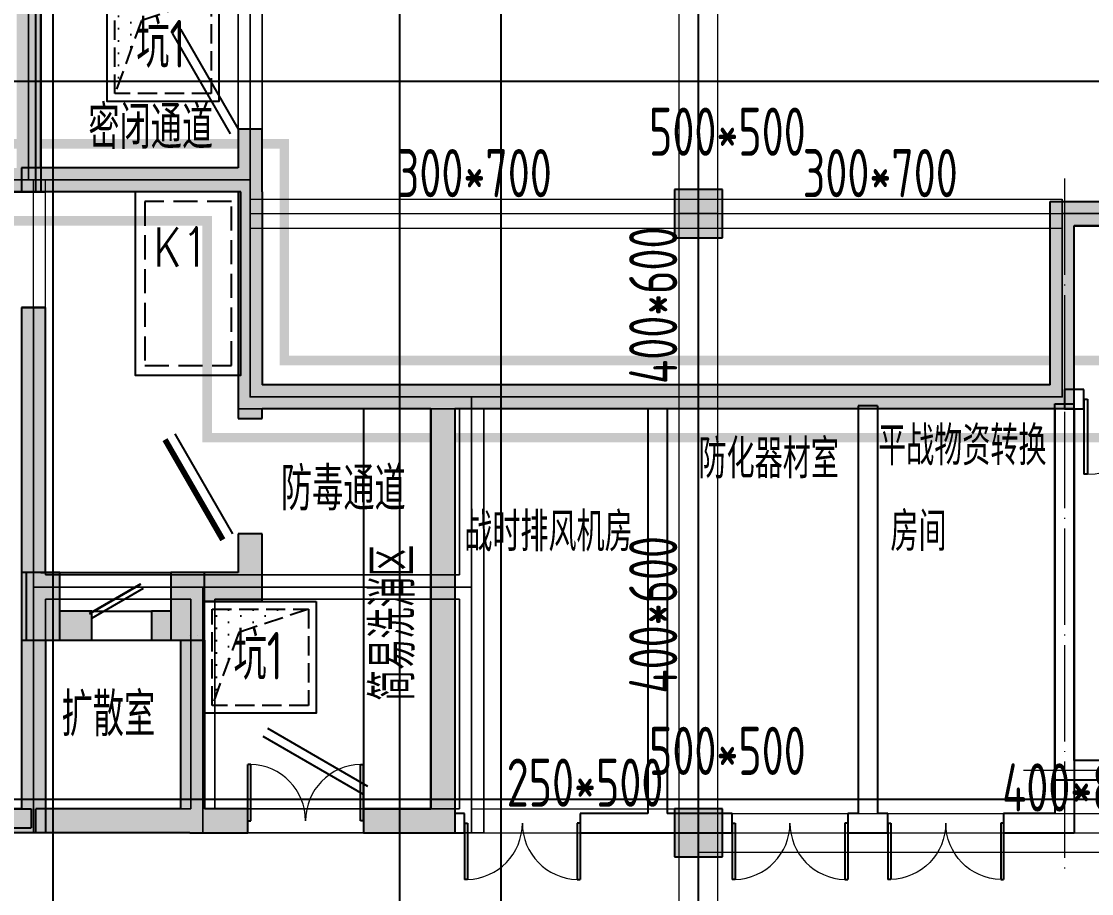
# Model space of a CAD drawing. Extents: x 369444 to 684549, y -549309 to 575337.
# Drawn here: x 548795 to 559906, y 454276 to 463327 of the extents above; entities that cross this region are included whole.
import ezdxf

# ---------------------------------------------------------------- set-up
doc = ezdxf.new("R2010")
doc.units = 0
doc.header["$LTSCALE"] = 1000
doc.header["$MEASUREMENT"] = 0
for name, pattern in [('__DASH', [0.35, 0.25, -0.1]), ('DASH', [0.35, 0.25, -0.1]), ('DOTE', [2.42, 2, -0.2, 0.02, -0.2])]:
    doc.linetypes.add(name, pattern=pattern)
for name, color, linetype, lineweight, true_color in [('-1-0-1', 7, 'Continuous', 0, 0xc0c0c0), ('-1-1-2', 7, 'Continuous', 0, 0xc0c0c0), ('-2-0-1', 1, 'Continuous', 0, 0xff0000), ('-2-1-2', 9, 'Continuous', 0, 0x808080), ('1-6-1', 7, 'Continuous', 0, 0x55ff55), ('1-6-2', 7, 'Continuous', 0, 0x55ff55), ('11-6-1', 2, 'Continuous', 0, 0xffff00), ('11-6-2', 2, 'Continuous', 0, 0xffff00), ('11-6-5', 2, 'Continuous', 0, 0xffff00), ('12-6-1', 4, 'Continuous', 0, 0x00ffff), ('12-6-2', 4, 'Continuous', 0, 0x00ffff), ('12-6-5', 4, 'Continuous', 0, 0x00ffff)]:
    doc.layers.add(name, color=color, linetype=linetype, lineweight=lineweight, true_color=true_color)
for name, color, linetype in [('A-WALL-HATCH', 8, 'Continuous'), ('AIRD-PLUM', 122, 'Continuous'), ('COLUMN', 9, 'Continuous'), ('DOTE', 1, 'Continuous'), ('HS-A-轮廓线-地下室', 3, 'DASH'), ('PUB_HATCH', 8, 'Continuous'), ('WALL', 9, 'Continuous'), ('WINDOW', 4, 'Continuous'), ('填充', 8, 'Continuous'), ('文字', 2, 'Continuous'), ('车库集水坑', 60, 'Continuous'), ('防火分区线', 7, 'Continuous')]:
    doc.layers.add(name, color=color, linetype=linetype)
doc.layers.add('DOTE2', color=122, linetype='DOTE', lineweight=9)
doc.styles.add('_HZTXT', font='txt.shx', dxfattribs={"width": 0.8, "bigfont": 'HZTXT.shx'})
doc.styles.add('_TCH_DIM', font='SIMPLEX', dxfattribs={"bigfont": 'GBCBIG'})
doc.styles.add('yjkcad', font='yjkeng.shx', dxfattribs={"width": 0.7, "height": 250, "bigfont": 'yjkchn.shx'})
doc.styles.add('说明', font='TSSDENG', dxfattribs={"width": 0.7, "bigfont": 'HZTXT'})

# ---------------------------------------------------------------- blocks, each defined once
blk = doc.blocks.new('$DorLib2D$00000001')
for p, q in [((0.45, 0.975), (0.5, 0.975)), ((0.45, 0), (0.45, 0.975)), ((0.5, 0), (0.5, 0.975)), ((0.5, 0), (0.45, 0))]:
    blk.add_line(p, q)
at = {"lineweight": 13}
blk.add_arc((0.475, 0), 0.975, 91.4693, 180, dxfattribs=at)
blk = doc.blocks.new('_FZH')
blk.add_lwpolyline([(-0.5, -0.5), (0.5, -0.5), (0.5, 0.5), (-0.5, 0.5)], close=True)
at = {"layer": 'PUB_HATCH'}
blk.add_solid([(-0.5, -0.5), (0.5, -0.5), (-0.5, 0.5), (0.5, 0.5)], dxfattribs=at)
blk = doc.blocks.new('$DorLib2D$00000191')
at = {"layer": 'WINDOW', "color": 0}
blk.add_line((-0.5, 0.15), (0.366, 0.65), dxfattribs=at)
at = {"layer": 'WINDOW', "color": 0, "const_width": 0.05}
blk.add_lwpolyline([(-0.55, 0.2366), (0.316, 0.7366)], dxfattribs=at)
blk = doc.blocks.new('$DorLib2D$00000002')
for p, q in [((-0.5, 0), (-0.5, 0.4875)), ((-0.475, 0.4875), (-0.5, 0.4875)), ((-0.475, 0), (-0.475, 0.4875)), ((0.475, 0), (0.475, 0.4875)), ((0.475, 0.4875), (0.5, 0.4875)), ((0.5, 0), (0.5, 0.4875)), ((-0.5, 0), (-0.475, 0)), ((0.5, 0), (0.475, 0))]:
    blk.add_line(p, q)
at = {"lineweight": 13}
for centre, start, end in [((-0.4875, 0), 0, 88.53072), ((0.4875, 0), 91.46928, 180)]:
    blk.add_arc(centre, 0.4875, start, end, dxfattribs=at)
blk = doc.blocks.new('$DorLib2D$00000179')
at = {"color": 0}
for p, q in [((-0.54, 0.1693), (0.326, 0.6693)), ((-0.5, 0.1), (0.366, 0.6))]:
    blk.add_line(p, q, dxfattribs=at)
blk = doc.blocks.new('JSK1000')
at = {"layer": 'AIRD-PLUM'}
h = blk.add_hatch(dxfattribs=at)
h.set_pattern_fill('DOTS', color=8, scale=80, style=0)
h.set_pattern_definition([(0, (-20, -20), (63.5, 127), [0, -127])])
h.paths.add_polyline_path([(80, 1080), (80, 80), (321, 803), (1080, 1080)])
at = {"layer": 'AIRD-PLUM', "ltscale": 0.25}
blk.add_lwpolyline([(0, 0), (1160, 0), (1160, 1160), (0, 1160)], close=True, dxfattribs=at)
at = {"layer": 'AIRD-PLUM', "color": 8, "linetype": 'DASH', "ltscale": 0.8}
blk.add_lwpolyline([(80, 80), (1080, 80), (1080, 1080), (80, 1080)], close=True, dxfattribs=at)
blk.add_lwpolyline([(80, 80), (321, 803), (1080, 1080)], dxfattribs=at)
blk = doc.blocks.new('A$C69B9310D')
at = {"layer": 'AIRD-PLUM', "xscale": -1, "rotation": 90}
blk.add_blockref('JSK1000', (1160, 1160), dxfattribs=at)
at = {"layer": '文字', "style": '说明', "width": 0.7}
blk.add_text('坑1', height=495, dxfattribs=at).set_placement((302, 350))
blk = doc.blocks.new('$DorLib2D$00000192')
at = {"color": 0}
blk.add_line((-0.5, 0.125), (0.366, 0.625), dxfattribs=at)
at = {"color": 0, "const_width": 0.0417}
blk.add_lwpolyline([(-0.542, 0.197), (0.324, 0.697)], dxfattribs=at)

msp = doc.modelspace()

# ---------------------------------------------------------------- hatches: boundary and pattern name
at = {"layer": 'A-WALL-HATCH'}
for points in [[(555574.7, 461081.7), (556074.7, 461081.7), (556074.7, 461581.7), (555574.7, 461581.7)], [(548794.7, 456907), (549194.7, 456907), (549194.7, 457607), (548794.7, 457607)], [(550344.7, 456907), (550694.7, 456907), (550694.7, 457607), (550344.7, 457607)], [(555574.7, 454656.6), (556074.7, 454656.6), (556074.7, 455156.6), (555574.7, 455156.6)]]:
    msp.add_hatch(color=256, dxfattribs=at).paths.add_polyline_path(points)
at = {"layer": 'PUB_HATCH'}
for points in [[(548994.7, 463657), (548744.7, 463957), (548744.7, 461807), (548994.7, 461557)], [(551294.7, 461557), (551294.7, 462207), (551044.7, 462207), (551044.7, 461807), (551094.7, 461657)], [(548994.7, 461557), (548744.7, 461807), (546094.7, 461806.9), (546044.7, 461656.9), (546094.7, 461556.9)], [(548794.7, 461807), (548794.7, 461557), (549044.7, 461557)], [(551094.7, 461657), (551044.7, 461807), (548794.7, 461807), (549044.7, 461557), (551044.7, 461557)], [(551094.7, 461657), (551044.7, 461557), (551044.7, 459307), (551244.7, 459407), (551294.7, 459557), (551294.7, 461557)], [(559474.6, 461457), (559724.6, 461207), (561824.6, 461207), (561807.9, 461373.6), (561674.6, 461457)], [(559474.6, 459557), (559724.6, 459307), (559724.6, 461207), (559474.6, 461457)], [(548844.7, 456957), (548844.7, 457607), (549044.7, 457607), (549044.7, 460357), (548794.7, 460357), (548794.7, 456957)], [(553166.2, 459357), (553146.2, 459557), (551294.7, 459557), (551244.7, 459407), (551294.7, 459307), (553046.2, 459307)], [(553924.6, 459307), (553924.6, 459557), (553146.2, 459557), (553166.2, 459357), (553296.2, 459307)], [(555397.7, 459307), (555397.7, 459557), (553924.6, 459557), (553924.6, 459307)], [(559724.6, 459307), (559474.6, 459557), (555397.7, 459557), (555397.7, 459307)], [(551044.7, 459307), (551044.7, 459207.5), (551294.7, 459207.5), (551294.7, 459307), (551244.7, 459407)], [(553166.2, 459357), (553046.2, 459307), (553046.2, 455157), (553296.2, 454907), (553296.2, 459307)], [(551294.7, 457307), (551294.7, 458007.5), (551044.7, 458007.5), (551044.7, 457607)], [(550694.7, 457607), (550694.7, 457307), (551294.7, 457307), (551044.7, 457607)], [(549194.7, 457207), (549194.7, 456907), (549524.7, 456907), (549524.7, 457207)], [(550344.7, 456907), (550344.7, 457207), (550144.7, 457207), (550144.7, 456907)], [(549044.7, 456907), (548844.7, 456907), (548844.7, 456957), (548794.7, 456957), (548794.7, 455157), (549044.7, 454907)], [(550694.7, 456907), (550444.7, 456907), (550444.7, 455157), (550561.3, 455073.6), (550694.7, 455157)], [(549044.7, 454907), (548794.7, 455157), (544224.6, 455157), (544074.6, 455107), (544074.6, 454907)], [(550561.3, 455073.6), (550444.7, 455157), (548944.7, 455157), (548944.7, 454907), (550544.7, 454907)], [(550544.7, 454907), (551145, 454907), (551145, 455157), (550694.7, 455157), (550561.3, 455073.6)], [(553046.2, 455157), (552345, 455157), (552345, 454907), (553296.2, 454907)]]:
    msp.add_hatch(color=256, dxfattribs=at).paths.add_polyline_path(points)

# ---------------------------------------------------------------- linework, layer by layer
at = {"layer": '-1-0-1', "color": 0}
for p in [(548869.3, 461682.2, -3600), (548919.3, 461682.2, -3600), (551169.3, 461682.2, -3600), (551169.3, 461332.2, -3600), (555824.3, 461332.2, -3600), (559599.3, 461332.2, -3600), (548919.3, 460357.2, -3600), (551169.3, 459430.9, -3600), (553469.3, 459430.9, -3600), (555824.3, 459430.9, -3600), (559599.3, 459430.9, -3600), (548919.3, 457457.2, -3600), (550677.7, 457457.2, -3600), (551744.3, 457457.2, -3600), (553469.3, 457457.2, -3600), (548919.3, 454907.1, -3600), (550677.7, 454907.1, -3600), (553469.3, 454907.1, -3600), (555824.3, 454907.1, -3600)]:
    msp.add_point(p, dxfattribs=at)
at = {"layer": '-1-1-2', "color": 0}
for p, q in [((548869.3, 461682.2, -3600), (548869.3, 461682.2)), ((548919.3, 461682.2, -3600), (548919.3, 461682.2)), ((551169.3, 461682.2, -3600), (551169.3, 461682.2)), ((551169.3, 461332.2, -3600), (551169.3, 461332.2)), ((555824.3, 461332.2, -3600), (555824.3, 461332.2)), ((559599.3, 461332.2, -3600), (559599.3, 461332.2)), ((548919.3, 460357.2, -3600), (548919.3, 460357.2)), ((551169.3, 459430.9, -3600), (551169.3, 459430.9)), ((553469.3, 459430.9, -3600), (553469.3, 459430.9)), ((555824.3, 459430.9, -3600), (555824.3, 459430.9)), ((559599.3, 459430.9, -3600), (559599.3, 459430.9)), ((548919.3, 457457.2, -3600), (548919.3, 457457.2)), ((550677.7, 457457.2, -3600), (550677.7, 457457.2)), ((551744.3, 457457.2, -3600), (551744.3, 457457.2)), ((553469.3, 457457.2, -3600), (553469.3, 457457.2)), ((548919.3, 454907.1, -3600), (548919.3, 454907.1)), ((550677.7, 454907.1, -3600), (550677.7, 454907.1)), ((553469.3, 454907.1, -3600), (553469.3, 454907.1)), ((555824.3, 454907.1, -3600), (555824.3, 454907.1))]:
    msp.add_line(p, q, dxfattribs=at)
at = {"layer": '-2-0-1', "color": 0}
for p, q in [((555824.3, 461332.2, -3600), (555824.3, 467406.9, -3600)), ((548869.3, 461682.2, -3600), (548869.3, 463807.2, -3600)), ((551169.3, 461682.2, -3600), (551169.3, 463807.2, -3600)), ((546019.3, 461682.2, -3600), (548869.3, 461682.2, -3600)), ((548869.3, 461682.2, -3600), (548919.3, 461682.2, -3600)), ((548919.3, 460357.2, -3600), (548919.3, 461682.2, -3600)), ((548919.3, 461682.2, -3600), (551169.3, 461682.2, -3600)), ((551169.3, 461332.2, -3600), (551169.3, 461682.2, -3600)), ((551169.3, 461332.2, -3600), (555824.3, 461332.2, -3600)), ((551169.3, 459430.9, -3600), (551169.3, 461332.2, -3600)), ((555824.3, 461332.2, -3600), (559599.3, 461332.2, -3600)), ((555824.3, 459430.9, -3600), (555824.3, 461332.2, -3600)), ((559599.3, 461332.2, -3600), (561649.3, 461332.2, -3600)), ((559599.3, 459430.9, -3600), (559599.3, 461332.2, -3600)), ((548919.3, 457457.2, -3600), (548919.3, 460357.2, -3600)), ((551169.3, 459430.9, -3600), (553469.3, 459430.9, -3600)), ((553469.3, 459430.9, -3600), (555824.3, 459430.9, -3600)), ((553469.3, 457457.2, -3600), (553469.3, 459430.9, -3600)), ((555824.3, 454907.1, -3600), (555824.3, 459430.9, -3600)), ((555824.3, 459430.9, -3600), (559599.3, 459430.9, -3600)), ((548919.3, 454907.1, -3600), (548919.3, 457457.2, -3600)), ((548919.3, 457457.2, -3600), (550677.7, 457457.2, -3600)), ((550677.7, 454907.1, -3600), (550677.7, 457457.2, -3600)), ((550677.7, 457457.2, -3600), (551744.3, 457457.2, -3600)), ((551744.3, 457457.2, -3600), (553469.3, 457457.2, -3600)), ((553469.3, 454907.1, -3600), (553469.3, 457457.2, -3600)), ((546574.3, 454907.1, -3600), (548919.3, 454907.1, -3600)), ((548919.3, 454907.1, -3600), (550677.7, 454907.1, -3600)), ((550677.7, 454907.1, -3600), (553469.3, 454907.1, -3600)), ((553469.3, 454907.1, -3600), (555824.3, 454907.1, -3600)), ((555824.3, 454907.1, -3600), (563774.3, 454907.1, -3600)), ((555824.3, 450207.1, -3600), (555824.3, 454907.1, -3600))]:
    msp.add_line(p, q, dxfattribs=at)
at = {"layer": '-2-1-2', "color": 0}
for p, q in [((555824.3, 461332.2), (555824.3, 467406.9)), ((548869.3, 461682.2), (548869.3, 463807.2)), ((551169.3, 461682.2), (551169.3, 463807.2)), ((546019.3, 461682.2), (548869.3, 461682.2)), ((548869.3, 461682.2), (548919.3, 461682.2)), ((548919.3, 460357.2), (548919.3, 461682.2)), ((548919.3, 461682.2), (551169.3, 461682.2)), ((551169.3, 461332.2), (551169.3, 461682.2)), ((551169.3, 461332.2), (555824.3, 461332.2)), ((551169.3, 459430.9), (551169.3, 461332.2)), ((555824.3, 461332.2), (559599.3, 461332.2)), ((555824.3, 459430.9), (555824.3, 461332.2)), ((559599.3, 461332.2), (561649.3, 461332.2)), ((559599.3, 459430.9), (559599.3, 461332.2)), ((548919.3, 457457.2), (548919.3, 460357.2)), ((551169.3, 459430.9), (553469.3, 459430.9)), ((553469.3, 459430.9), (555824.3, 459430.9)), ((553469.3, 457457.2), (553469.3, 459430.9)), ((555824.3, 454907.1), (555824.3, 459430.9)), ((555824.3, 459430.9), (559599.3, 459430.9)), ((548919.3, 454907.1), (548919.3, 457457.2)), ((548919.3, 457457.2), (550677.7, 457457.2)), ((550677.7, 454907.1), (550677.7, 457457.2)), ((550677.7, 457457.2), (551744.3, 457457.2)), ((551744.3, 457457.2), (553469.3, 457457.2)), ((553469.3, 454907.1), (553469.3, 457457.2)), ((546574.3, 454907.1), (548919.3, 454907.1)), ((548919.3, 454907.1), (550677.7, 454907.1)), ((550677.7, 454907.1), (553469.3, 454907.1)), ((553469.3, 454907.1), (555824.3, 454907.1)), ((555824.3, 454907.1), (563774.3, 454907.1)), ((555824.3, 450207.1), (555824.3, 454907.1))]:
    msp.add_line(p, q, dxfattribs=at)
at = {"layer": '1-6-1', "color": 0}
for p, q in [((551294.3, 463807.2), (551294.3, 461682.2)), ((551294.3, 461682.2, -3600), (551294.3, 463807.2, -3600)), ((548994.3, 463682.2), (548994.3, 461807.2)), ((548994.3, 461807.2, -3600), (548994.3, 463682.2, -3600)), ((551044.3, 463682.2, -3600), (551044.3, 461807.2, -3600)), ((551044.3, 461807.2), (551044.3, 463682.2)), ((548919.3, 461807.2, -3600), (548919.3, 461807.2)), ((551044.3, 461807.2, -3600), (548919.3, 461807.2, -3600)), ((548919.3, 461807.2), (551044.3, 461807.2)), ((548919.3, 461807.2, -3600), (548994.3, 461807.2, -3600)), ((548919.3, 461807.2), (548919.3, 461807.2, -3600)), ((548994.3, 461807.2), (548919.3, 461807.2)), ((548994.3, 461807.2), (548994.3, 461807.2, -3600)), ((548994.3, 461807.2, -3600), (548994.3, 461807.2)), ((551044.3, 461807.2), (551044.3, 461807.2, -3600)), ((551044.3, 461807.2, -3600), (551044.3, 461807.2)), ((551294.3, 461682.2), (551294.3, 461332.2)), ((551294.3, 461682.2, -3600), (551294.3, 461682.2)), ((551294.3, 461332.2, -3600), (551294.3, 461682.2, -3600)), ((551294.3, 461682.2), (551294.3, 461682.2, -3600)), ((548869.3, 461557.2), (546144.3, 461557.2)), ((546144.3, 461557.2, -3600), (548869.3, 461557.2, -3600)), ((548869.3, 461557.2, -3600), (548869.3, 461557.2)), ((548869.3, 461557.2), (548869.3, 461557.2, -3600)), ((548919.3, 461557.2), (548869.3, 461557.2)), ((548869.3, 461557.2, -3600), (548919.3, 461557.2, -3600)), ((548919.3, 461557.2), (548919.3, 461557.2, -3600)), ((551044.3, 461557.2), (548919.3, 461557.2)), ((548919.3, 461557.2, -3600), (551044.3, 461557.2, -3600)), ((548919.3, 461557.2, -3600), (548919.3, 461557.2)), ((551044.3, 461557.2, -3600), (551044.3, 461557.2)), ((551044.3, 461557.2, -3600), (551044.3, 461332.2, -3600)), ((551044.3, 461557.2), (551044.3, 461557.2, -3600)), ((551044.3, 461332.2), (551044.3, 461557.2)), ((559474.3, 461457.2, -8700), (559474.3, 461457.2, -5100)), ((561524.3, 461457.2, -8700), (559474.3, 461457.2, -8700)), ((559474.3, 461457.2, -5100), (561524.3, 461457.2, -5100)), ((559474.3, 461457.2, -8700), (559474.3, 459555.9, -8700)), ((559474.3, 461457.2, -5100), (559474.3, 461457.2, -8700)), ((559474.3, 459555.9, -5100), (559474.3, 461457.2, -5100)), ((551044.3, 461332.2, -3600), (551044.3, 461332.2)), ((551044.3, 461332.2, -3600), (551044.3, 459305.9, -3600)), ((551044.3, 461332.2), (551044.3, 461332.2, -3600)), ((551044.3, 459305.9), (551044.3, 461332.2)), ((551294.3, 461332.2), (551294.3, 461332.2, -3600)), ((551294.3, 461332.2), (551294.3, 459555.9)), ((551294.3, 461332.2, -3600), (551294.3, 461332.2)), ((551294.3, 459555.9, -3600), (551294.3, 461332.2, -3600)), ((559724.3, 461207.2, -5100), (559724.3, 461207.2, -8700)), ((561774.3, 461207.2, -5100), (559724.3, 461207.2, -5100)), ((559724.3, 461207.2, -8700), (561774.3, 461207.2, -8700)), ((559724.3, 461207.2, -5100), (559724.3, 459305.9, -5100)), ((559724.3, 461207.2, -8700), (559724.3, 461207.2, -5100)), ((559724.3, 459305.9, -8700), (559724.3, 461207.2, -8700)), ((549044.3, 460357.2, -3600), (548794.3, 460357.2, -3600)), ((548794.3, 460357.2), (549044.3, 460357.2)), ((549044.3, 460357.2), (549044.3, 457582.2)), ((549044.3, 460357.2, -3600), (549044.3, 460357.2)), ((549044.3, 457582.2, -3600), (549044.3, 460357.2, -3600)), ((549044.3, 460357.2), (549044.3, 460357.2, -3600)), ((551294.3, 459555.9, -8700), (551294.3, 459555.9, -5100)), ((553469.3, 459555.9, -8700), (551294.3, 459555.9, -8700)), ((551294.3, 459555.9, -5100), (553469.3, 459555.9, -5100)), ((551294.3, 459555.9), (551294.3, 459555.9, -3600)), ((553469.3, 459555.9, -3600), (553469.3, 459555.9)), ((555824.3, 459555.9, -3600), (553469.3, 459555.9, -3600)), ((553469.3, 459555.9), (555824.3, 459555.9)), ((553469.3, 459555.9, -5100), (553469.3, 459555.9, -8700)), ((555824.3, 459555.9, -3600), (555824.3, 459555.9)), ((559474.3, 459555.9, -3600), (555824.3, 459555.9, -3600)), ((555824.3, 459555.9), (559474.3, 459555.9)), ((555824.3, 459555.9), (555824.3, 459555.9, -3600)), ((559474.3, 459555.9), (559474.3, 459555.9, -3600)), ((559474.3, 459555.9, -8700), (559474.3, 459555.9, -5100)), ((551044.3, 459305.9, -5100), (551044.3, 459305.9, -8700)), ((553344.3, 459305.9, -5100), (551044.3, 459305.9, -5100)), ((551044.3, 459305.9, -8700), (553344.3, 459305.9, -8700)), ((551044.3, 459305.9, -3600), (551044.3, 459305.9)), ((553344.3, 459305.9, -8700), (553344.3, 459305.9, -5100)), ((553344.3, 459305.9, -8700), (553344.3, 457582.2, -8700)), ((553344.3, 459305.9, -5100), (553344.3, 459305.9, -8700)), ((553344.3, 457582.2, -5100), (553344.3, 459305.9, -5100)), ((553594.3, 459305.9), (553594.3, 459305.9, -3600)), ((555824.3, 459305.9), (553594.3, 459305.9)), ((553594.3, 459305.9, -3600), (555824.3, 459305.9, -3600)), ((553594.3, 459305.9, -5100), (553594.3, 457457.2, -5100)), ((553594.3, 459305.9, -8700), (553594.3, 459305.9, -5100)), ((553594.3, 457457.2, -8700), (553594.3, 459305.9, -8700)), ((555824.3, 459305.9), (555824.3, 459305.9, -3600)), ((559724.3, 459305.9), (555824.3, 459305.9)), ((555824.3, 459305.9, -3600), (559724.3, 459305.9, -3600)), ((555824.3, 459305.9, -3600), (555824.3, 459305.9)), ((559724.3, 459305.9, -3600), (559724.3, 459305.9)), ((559724.3, 459305.9, -5100), (559724.3, 459305.9, -8700)), ((549044.3, 457582.2, -3600), (549044.3, 457582.2)), ((550677.7, 457582.2, -3600), (549044.3, 457582.2, -3600)), ((549044.3, 457582.2), (550677.7, 457582.2)), ((549044.3, 457582.2), (549044.3, 457582.2, -3600)), ((550677.7, 457582.2), (550677.7, 457582.2, -3600)), ((550677.7, 457582.2, -3600), (550677.7, 457582.2)), ((551744.3, 457582.2, -3600), (550677.7, 457582.2, -3600)), ((550677.7, 457582.2), (551744.3, 457582.2)), ((551744.3, 457582.2), (551744.3, 457582.2, -3600)), ((551744.3, 457582.2, -8700), (551744.3, 457582.2, -5100)), ((553344.3, 457582.2, -8700), (551744.3, 457582.2, -8700)), ((551744.3, 457582.2, -5100), (553344.3, 457582.2, -5100)), ((553344.3, 457582.2, -5100), (553344.3, 457582.2, -8700)), ((553344.3, 457582.2, -8700), (553344.3, 457582.2, -5100)), ((553594.3, 457457.2, -5100), (553594.3, 457457.2, -8700)), ((553594.3, 457457.2, -5100), (553594.3, 454907.1, -5100)), ((553594.3, 457457.2, -8700), (553594.3, 457457.2, -5100)), ((553594.3, 454907.1, -8700), (553594.3, 457457.2, -8700)), ((549044.3, 457332.2), (549044.3, 457332.2, -3600)), ((550552.7, 457332.2), (549044.3, 457332.2)), ((549044.3, 457332.2, -3600), (550552.7, 457332.2, -3600)), ((549044.3, 457332.2), (549044.3, 455157.1)), ((549044.3, 457332.2, -3600), (549044.3, 457332.2)), ((549044.3, 455157.1, -3600), (549044.3, 457332.2, -3600)), ((550552.7, 457332.2, -3600), (550552.7, 457332.2)), ((550552.7, 457332.2, -8700), (550552.7, 455157.1, -8700)), ((550552.7, 457332.2, -5100), (550552.7, 457332.2, -8700)), ((550552.7, 455157.1, -5100), (550552.7, 457332.2, -5100)), ((550802.7, 457332.2), (550802.7, 457332.2, -3600)), ((551744.3, 457332.2), (550802.7, 457332.2)), ((550802.7, 457332.2, -3600), (551744.3, 457332.2, -3600)), ((550802.7, 457332.2, -5100), (550802.7, 455157.1, -5100)), ((550802.7, 457332.2, -8700), (550802.7, 457332.2, -5100)), ((550802.7, 455157.1, -8700), (550802.7, 457332.2, -8700)), ((551744.3, 457332.2, -3600), (551744.3, 457332.2)), ((551744.3, 457332.2, -5100), (551744.3, 457332.2, -8700)), ((553344.3, 457332.2, -5100), (551744.3, 457332.2, -5100)), ((551744.3, 457332.2, -8700), (553344.3, 457332.2, -8700)), ((553344.3, 457332.2, -8700), (553344.3, 457332.2, -5100)), ((553344.3, 457332.2, -8700), (553344.3, 455157.1, -8700)), ((553344.3, 457332.2, -5100), (553344.3, 457332.2, -8700)), ((553344.3, 455157.1, -5100), (553344.3, 457332.2, -5100)), ((549044.3, 455157.1), (549044.3, 455157.1, -3600)), ((549044.3, 455157.1, -3600), (549044.3, 455157.1)), ((550552.7, 455157.1, -3600), (549044.3, 455157.1, -3600)), ((549044.3, 455157.1), (550552.7, 455157.1)), ((550552.7, 455157.1, -8700), (550552.7, 455157.1, -5100)), ((550552.7, 455157.1), (550552.7, 455157.1, -3600)), ((550802.7, 455157.1, -5100), (550802.7, 455157.1, -8700)), ((550802.7, 455157.1, -3600), (550802.7, 455157.1)), ((553344.3, 455157.1, -3600), (550802.7, 455157.1, -3600)), ((550802.7, 455157.1), (553344.3, 455157.1)), ((553344.3, 455157.1), (553344.3, 455157.1, -3600)), ((553344.3, 455157.1, -8700), (553344.3, 455157.1, -5100)), ((548919.3, 454907.1, -5100), (546574.3, 454907.1, -5100)), ((546574.3, 454907.1, -8700), (548919.3, 454907.1, -8700)), ((548919.3, 454907.1), (548919.3, 454907.1, -3600)), ((550677.7, 454907.1), (548919.3, 454907.1)), ((548919.3, 454907.1, -3600), (550677.7, 454907.1, -3600)), ((548919.3, 454907.1, -8700), (548919.3, 454907.1, -5100)), ((550677.7, 454907.1), (550677.7, 454907.1, -3600)), ((553594.3, 454907.1), (550677.7, 454907.1)), ((550677.7, 454907.1, -3600), (553594.3, 454907.1, -3600)), ((550677.7, 454907.1, -3600), (550677.7, 454907.1)), ((553594.3, 454907.1, -3600), (553594.3, 454907.1)), ((553594.3, 454907.1, -5100), (553594.3, 454907.1, -8700))]:
    msp.add_line(p, q, dxfattribs=at)
at = {"layer": '1-6-2', "color": 0}
for p, q in [((548869.3, 463807.2), (548869.3, 461682.2)), ((548869.3, 461682.2, -3600), (548869.3, 463807.2, -3600)), ((551169.3, 463807.2), (551169.3, 461682.2)), ((551169.3, 461682.2, -3600), (551169.3, 463807.2, -3600)), ((548869.3, 461682.2), (546019.3, 461682.2)), ((546019.3, 461682.2, -3600), (548869.3, 461682.2, -3600)), ((548869.3, 461682.2, -3600), (548869.3, 461682.2)), ((548869.3, 461682.2), (548869.3, 461682.2, -3600)), ((548869.3, 461682.2), (548869.3, 461682.2, -3600)), ((548919.3, 461682.2), (548869.3, 461682.2)), ((548869.3, 461682.2, -3600), (548919.3, 461682.2, -3600)), ((548919.3, 461682.2), (548919.3, 461682.2, -3600)), ((551169.3, 461682.2), (548919.3, 461682.2)), ((548919.3, 461682.2, -3600), (551169.3, 461682.2, -3600)), ((548919.3, 461682.2, -3600), (548919.3, 461682.2)), ((551169.3, 461682.2, -3600), (551169.3, 461682.2)), ((551169.3, 461682.2), (551169.3, 461332.2)), ((551169.3, 461682.2, -3600), (551169.3, 461682.2)), ((551169.3, 461332.2, -3600), (551169.3, 461682.2, -3600)), ((551169.3, 461682.2), (551169.3, 461682.2, -3600)), ((551169.3, 461332.2), (551169.3, 461332.2, -3600)), ((551169.3, 461332.2), (551169.3, 459430.9)), ((551169.3, 461332.2, -3600), (551169.3, 461332.2)), ((551169.3, 459430.9, -3600), (551169.3, 461332.2, -3600)), ((559599.3, 461332.2, -5100), (559599.3, 461332.2, -8700)), ((561649.3, 461332.2, -5100), (559599.3, 461332.2, -5100)), ((559599.3, 461332.2, -8700), (561649.3, 461332.2, -8700)), ((559599.3, 461332.2, -5100), (559599.3, 459430.9, -5100)), ((559599.3, 461332.2, -8700), (559599.3, 461332.2, -5100)), ((559599.3, 459430.9, -8700), (559599.3, 461332.2, -8700)), ((548919.3, 460357.2), (548919.3, 457457.2)), ((548919.3, 460357.2, -3600), (548919.3, 460357.2)), ((548919.3, 457457.2, -3600), (548919.3, 460357.2, -3600)), ((551169.3, 459430.9, -5100), (551169.3, 459430.9, -8700)), ((553469.3, 459430.9, -5100), (551169.3, 459430.9, -5100)), ((551169.3, 459430.9, -8700), (553469.3, 459430.9, -8700)), ((551169.3, 459430.9), (551169.3, 459430.9, -3600)), ((553469.3, 459430.9), (553469.3, 459430.9, -3600)), ((555824.3, 459430.9), (553469.3, 459430.9)), ((553469.3, 459430.9, -3600), (555824.3, 459430.9, -3600)), ((553469.3, 459430.9, -8700), (553469.3, 459430.9, -5100)), ((553469.3, 459430.9, -5100), (553469.3, 457457.2, -5100)), ((553469.3, 459430.9, -8700), (553469.3, 459430.9, -5100)), ((553469.3, 457457.2, -8700), (553469.3, 459430.9, -8700)), ((555824.3, 459430.9), (555824.3, 459430.9, -3600)), ((559599.3, 459430.9), (555824.3, 459430.9)), ((555824.3, 459430.9, -3600), (559599.3, 459430.9, -3600)), ((555824.3, 459430.9, -3600), (555824.3, 459430.9)), ((559599.3, 459430.9, -3600), (559599.3, 459430.9)), ((559599.3, 459430.9, -5100), (559599.3, 459430.9, -8700)), ((548919.3, 457457.2), (548919.3, 457457.2, -3600)), ((550677.7, 457457.2), (548919.3, 457457.2)), ((548919.3, 457457.2, -3600), (550677.7, 457457.2, -3600)), ((548919.3, 457457.2), (548919.3, 454907.1)), ((548919.3, 457457.2, -3600), (548919.3, 457457.2)), ((548919.3, 454907.1, -3600), (548919.3, 457457.2, -3600)), ((548919.3, 457457.2), (548919.3, 457457.2, -3600)), ((550677.7, 457457.2, -3600), (550677.7, 457457.2)), ((550677.7, 457457.2), (550677.7, 457457.2, -3600)), ((551744.3, 457457.2), (550677.7, 457457.2)), ((550677.7, 457457.2, -3600), (551744.3, 457457.2, -3600)), ((550677.7, 457457.2, -5100), (550677.7, 454907.1, -5100)), ((550677.7, 457457.2, -8700), (550677.7, 457457.2, -5100)), ((550677.7, 454907.1, -8700), (550677.7, 457457.2, -8700)), ((551744.3, 457457.2, -3600), (551744.3, 457457.2)), ((551744.3, 457457.2, -5100), (551744.3, 457457.2, -8700)), ((553469.3, 457457.2, -5100), (551744.3, 457457.2, -5100)), ((551744.3, 457457.2, -8700), (553469.3, 457457.2, -8700)), ((553469.3, 457457.2, -8700), (553469.3, 457457.2, -5100)), ((553469.3, 457457.2, -5100), (553469.3, 457457.2, -8700)), ((553469.3, 457457.2, -5100), (553469.3, 454907.1, -5100)), ((553469.3, 457457.2, -8700), (553469.3, 457457.2, -5100)), ((553469.3, 454907.1, -8700), (553469.3, 457457.2, -8700)), ((548919.3, 454907.1, -5100), (546574.3, 454907.1, -5100)), ((546574.3, 454907.1, -8700), (548919.3, 454907.1, -8700)), ((548919.3, 454907.1), (548919.3, 454907.1, -3600)), ((548919.3, 454907.1), (548919.3, 454907.1, -3600)), ((550677.7, 454907.1), (548919.3, 454907.1)), ((548919.3, 454907.1, -3600), (550677.7, 454907.1, -3600)), ((548919.3, 454907.1, -8700), (548919.3, 454907.1, -5100)), ((550677.7, 454907.1, -5100), (550677.7, 454907.1, -8700)), ((550677.7, 454907.1), (550677.7, 454907.1, -3600)), ((553469.3, 454907.1), (550677.7, 454907.1)), ((550677.7, 454907.1, -3600), (553469.3, 454907.1, -3600)), ((550677.7, 454907.1, -3600), (550677.7, 454907.1)), ((553469.3, 454907.1, -3600), (553469.3, 454907.1)), ((553469.3, 454907.1, -5100), (553469.3, 454907.1, -8700))]:
    msp.add_line(p, q, dxfattribs=at)
at = {"layer": '11-6-1', "color": 0}
for p, q in [((555574.3, 461582.2), (555574.3, 461082.2)), ((556074.3, 461582.2), (555574.3, 461582.2)), ((555574.3, 461582.2, -3600), (555574.3, 461082.2, -3600)), ((556074.3, 461582.2, -3600), (555574.3, 461582.2, -3600)), ((555574.3, 461582.2, -3600), (555574.3, 461582.2)), ((556074.3, 461082.2), (556074.3, 461582.2)), ((556074.3, 461082.2, -3600), (556074.3, 461582.2, -3600)), ((556074.3, 461582.2, -3600), (556074.3, 461582.2)), ((555574.3, 461082.2), (556074.3, 461082.2)), ((555574.3, 461082.2, -3600), (556074.3, 461082.2, -3600)), ((555574.3, 461082.2, -3600), (555574.3, 461082.2)), ((556074.3, 461082.2, -3600), (556074.3, 461082.2)), ((555574.3, 455157.1), (555574.3, 454657.1)), ((556074.3, 455157.1), (555574.3, 455157.1)), ((555574.3, 455157.1, -3600), (555574.3, 454657.1, -3600)), ((556074.3, 455157.1, -3600), (555574.3, 455157.1, -3600)), ((555574.3, 455157.1, -3600), (555574.3, 455157.1)), ((556074.3, 454657.1), (556074.3, 455157.1)), ((556074.3, 454657.1, -3600), (556074.3, 455157.1, -3600)), ((556074.3, 455157.1, -3600), (556074.3, 455157.1)), ((555574.3, 454657.1), (556074.3, 454657.1)), ((555574.3, 454657.1, -3600), (556074.3, 454657.1, -3600)), ((555574.3, 454657.1, -3600), (555574.3, 454657.1)), ((556074.3, 454657.1, -3600), (556074.3, 454657.1))]:
    msp.add_line(p, q, dxfattribs=at)
at = {"layer": '11-6-2', "color": 0}
for p, q in [((555824.3, 461332.2, -3600), (555824.3, 461332.2)), ((555824.3, 454907.1, -3600), (555824.3, 454907.1))]:
    msp.add_line(p, q, dxfattribs=at)
at = {"layer": '12-6-1', "color": 0}
for p, q in [((555624.3, 461332.2), (555624.3, 467406.9)), ((555624.3, 461332.2, -800), (555624.3, 467406.9, -800)), ((556024.3, 461332.2), (556024.3, 467406.9)), ((556024.3, 461332.2, -800), (556024.3, 467406.9, -800)), ((548794.3, 461682.2), (549044.3, 461682.2)), ((549044.3, 461682.2, -1000), (548794.3, 461682.2, -1000)), ((549044.3, 461682.2), (549044.3, 461682.2, -1000)), ((549044.3, 460357.2), (549044.3, 461682.2)), ((549044.3, 460357.2, -1000), (549044.3, 461682.2, -1000)), ((551169.3, 461482.2), (551169.3, 461182.2)), ((551169.3, 461482.2, -700), (551169.3, 461482.2)), ((551169.3, 461182.2, -700), (551169.3, 461482.2, -700)), ((551169.3, 461482.2), (555824.3, 461482.2)), ((551169.3, 461482.2, -700), (555824.3, 461482.2, -700)), ((555824.3, 461482.2), (555824.3, 461182.2)), ((555824.3, 461482.2, -700), (555824.3, 461482.2)), ((555824.3, 461182.2, -700), (555824.3, 461482.2, -700)), ((555824.3, 461482.2), (559599.3, 461482.2)), ((555824.3, 461482.2, -700), (559599.3, 461482.2, -700)), ((555824.3, 461482.2), (555824.3, 461182.2)), ((555824.3, 461482.2, -700), (555824.3, 461482.2)), ((555824.3, 461182.2, -700), (555824.3, 461482.2, -700)), ((559599.3, 461482.2), (559599.3, 461182.2)), ((559599.3, 461482.2, -700), (559599.3, 461482.2)), ((559599.3, 461182.2, -700), (559599.3, 461482.2, -700)), ((555624.3, 461332.2), (556024.3, 461332.2)), ((555624.3, 461332.2, -600), (555624.3, 461332.2)), ((556024.3, 461332.2, -600), (555624.3, 461332.2, -600)), ((555624.3, 459430.9), (555624.3, 461332.2)), ((555624.3, 459430.9, -600), (555624.3, 461332.2, -600)), ((555624.3, 461332.2), (556024.3, 461332.2)), ((555624.3, 461332.2, -800), (555624.3, 461332.2)), ((556024.3, 461332.2, -800), (555624.3, 461332.2, -800)), ((556024.3, 461332.2), (556024.3, 461332.2, -600)), ((556024.3, 459430.9), (556024.3, 461332.2)), ((556024.3, 459430.9, -600), (556024.3, 461332.2, -600)), ((556024.3, 461332.2), (556024.3, 461332.2, -800)), ((551169.3, 461182.2), (551169.3, 461182.2, -700)), ((551169.3, 461182.2), (555824.3, 461182.2)), ((551169.3, 461182.2, -700), (555824.3, 461182.2, -700)), ((555824.3, 461182.2), (555824.3, 461182.2, -700)), ((555824.3, 461182.2), (559599.3, 461182.2)), ((555824.3, 461182.2, -700), (559599.3, 461182.2, -700)), ((555824.3, 461182.2), (555824.3, 461182.2, -700)), ((559599.3, 461182.2), (559599.3, 461182.2, -700)), ((548794.3, 460357.2), (549044.3, 460357.2)), ((549044.3, 460357.2, -1000), (548794.3, 460357.2, -1000)), ((549044.3, 460357.2), (549044.3, 460357.2, -1000)), ((555624.3, 459430.9), (556024.3, 459430.9)), ((555624.3, 459430.9, -600), (555624.3, 459430.9)), ((556024.3, 459430.9, -600), (555624.3, 459430.9, -600)), ((555624.3, 454907.1), (555624.3, 459430.9)), ((555624.3, 454907.1, -600), (555624.3, 459430.9, -600)), ((555624.3, 459430.9), (556024.3, 459430.9)), ((555624.3, 459430.9, -600), (555624.3, 459430.9)), ((556024.3, 459430.9, -600), (555624.3, 459430.9, -600)), ((556024.3, 459430.9), (556024.3, 459430.9, -600)), ((556024.3, 454907.1), (556024.3, 459430.9)), ((556024.3, 454907.1, -600), (556024.3, 459430.9, -600)), ((556024.3, 459430.9), (556024.3, 459430.9, -600)), ((553469.3, 455157.1, -5100), (553469.3, 454907.1, -5100)), ((553469.3, 455157.1, -5600), (553469.3, 455157.1, -5100)), ((553469.3, 454907.1, -5600), (553469.3, 455157.1, -5600)), ((553469.3, 455157.1, -5100), (555824.3, 455157.1, -5100)), ((553469.3, 455157.1, -5600), (555824.3, 455157.1, -5600)), ((555824.3, 455157.1, -5100), (555824.3, 454907.1, -5100)), ((555824.3, 455157.1, -5600), (555824.3, 455157.1, -5100)), ((555824.3, 454907.1, -5600), (555824.3, 455157.1, -5600)), ((555824.3, 455107.1), (555824.3, 454707.1)), ((555824.3, 455107.1, -800), (555824.3, 455107.1)), ((555824.3, 454707.1, -800), (555824.3, 455107.1, -800)), ((555824.3, 455107.1), (563774.3, 455107.1)), ((555824.3, 455107.1, -800), (563774.3, 455107.1, -800)), ((553469.3, 454907.1, -5100), (553469.3, 454907.1, -5600)), ((553469.3, 454907.1, -5100), (555824.3, 454907.1, -5100)), ((553469.3, 454907.1, -5600), (555824.3, 454907.1, -5600)), ((555624.3, 454907.1), (556024.3, 454907.1)), ((555624.3, 454907.1, -600), (555624.3, 454907.1)), ((556024.3, 454907.1, -600), (555624.3, 454907.1, -600)), ((555624.3, 454907.1), (556024.3, 454907.1)), ((555624.3, 454907.1, -600), (555624.3, 454907.1)), ((556024.3, 454907.1, -600), (555624.3, 454907.1, -600)), ((555624.3, 450207.1), (555624.3, 454907.1)), ((555624.3, 450207.1, -600), (555624.3, 454907.1, -600)), ((555824.3, 454907.1, -5100), (555824.3, 454907.1, -5600)), ((556024.3, 454907.1), (556024.3, 454907.1, -600)), ((556024.3, 454907.1), (556024.3, 454907.1, -600)), ((556024.3, 450207.1), (556024.3, 454907.1)), ((556024.3, 450207.1, -600), (556024.3, 454907.1, -600)), ((555824.3, 454707.1), (555824.3, 454707.1, -800)), ((555824.3, 454707.1), (563774.3, 454707.1)), ((555824.3, 454707.1, -800), (563774.3, 454707.1, -800))]:
    msp.add_line(p, q, dxfattribs=at)
at = {"layer": '12-6-2', "color": 0}
for p, q in [((555824.3, 461332.2), (555824.3, 467406.9)), ((548919.3, 460357.2), (548919.3, 461682.2)), ((551169.3, 461332.2), (555824.3, 461332.2)), ((555824.3, 461332.2), (559599.3, 461332.2)), ((555824.3, 459430.9), (555824.3, 461332.2)), ((555824.3, 454907.1), (555824.3, 459430.9)), ((553469.3, 454907.1, -5100), (555824.3, 454907.1, -5100)), ((555824.3, 454907.1), (563774.3, 454907.1)), ((555824.3, 450207.1), (555824.3, 454907.1))]:
    msp.add_line(p, q, dxfattribs=at)
at = {"layer": 'COLUMN', "color": 8}
for p, q in [((556074.7, 461581.7), (555574.7, 461581.7)), ((555574.7, 461581.7), (555574.7, 461081.7)), ((556074.7, 461081.7), (556074.7, 461581.7)), ((555574.7, 461081.7), (556074.7, 461081.7)), ((549194.7, 457607), (548794.7, 457607)), ((548794.7, 457607), (548794.7, 456907)), ((549194.7, 456907), (549194.7, 457607)), ((550694.7, 457607), (550344.7, 457607)), ((550344.7, 457607), (550344.7, 456907)), ((550694.7, 456907), (550694.7, 457607)), ((548794.7, 456907), (549194.7, 456907)), ((550344.7, 456907), (550694.7, 456907)), ((556074.7, 455156.6), (555574.7, 455156.6)), ((555574.7, 455156.6), (555574.7, 454656.6)), ((556074.7, 454656.6), (556074.7, 455156.6)), ((555574.7, 454656.6), (556074.7, 454656.6))]:
    msp.add_line(p, q, dxfattribs=at)
at = {"layer": 'DOTE', "color": 8}
for p, q in [((549124.5, 261807), (549124.5, 476704.8)), ((552724.5, 59364.2), (552724.5, 476704.8)), ((553774.5, 261807), (553774.5, 476704.8)), ((555824.5, 261807), (555824.5, 476704.8))]:
    msp.add_line(p, q, dxfattribs=at)
at = {"layer": 'DOTE', "color": 8, "lineweight": -2}
for p, q in [((377844.4, 462707), (624570.9, 462707)), ((377844.4, 455257), (624570.9, 455257))]:
    msp.add_line(p, q, dxfattribs=at)
at = {"layer": 'DOTE2', "linetype": 'DOTE', "ltscale": 0.5}
msp.add_lwpolyline([(559624.5, 461695.2), (559624.5, 454481.3)], dxfattribs=at)
at = {"layer": 'DOTE2', "linetype": 'DOTE', "ltscale": 0.5, "elevation": 0.1}
msp.add_lwpolyline([(559197.7, 455556.9), (564595.2, 455556.9)], dxfattribs=at)
at = {"layer": 'HS-A-轮廓线-地下室', "linetype": 'ByBlock', "ltscale": 6}
msp.add_lwpolyline([(552345.1, 455157), (553046.2, 455157), (553046.2, 459307), (552345.1, 459307)], close=True, dxfattribs=at)
at = {"layer": 'WALL'}
for p, q in [((548944.7, 461557), (548944.7, 465607)), ((548994.7, 463657), (548994.7, 461557)), ((551294.7, 462207), (551044.7, 462207)), ((551044.7, 462207), (551044.7, 461807)), ((551294.7, 461557), (551294.7, 462207)), ((548794.7, 461807), (548794.7, 461557)), ((551044.7, 461807), (548794.7, 461807)), ((546044.7, 461557), (548944.7, 461557)), ((548994.7, 461557), (546094.7, 461556.9)), ((548794.7, 461557), (549044.7, 461557)), ((551044.7, 461557), (549044.7, 461557)), ((551044.7, 461557), (551044.7, 459307)), ((551294.7, 461557), (551294.7, 459557)), ((559474.6, 461457), (561674.6, 461457)), ((559474.6, 459557), (559474.6, 461457)), ((559724.6, 461207), (561824.6, 461207)), ((559724.6, 459307), (559724.6, 461207)), ((549044.7, 460357), (548794.7, 460357)), ((548794.7, 460357), (548794.7, 456957)), ((549044.7, 457607), (549044.7, 460357)), ((553146.2, 459557), (551294.7, 459557)), ((553924.6, 459557), (553146.2, 459557)), ((555397.7, 459557), (553924.6, 459557)), ((559474.6, 459557), (555397.7, 459557)), ((557483, 459338.8), (557483, 455107)), ((557683, 459338.8), (557483, 459338.8)), ((557683, 459338.8), (557683, 455107)), ((551044.7, 459307), (551044.7, 459207.5)), ((551294.7, 459207.5), (551294.7, 459307)), ((553046.2, 459307), (551294.7, 459307)), ((553046.2, 459307), (553046.2, 455157)), ((553924.6, 459307), (553296.2, 459307)), ((553296.2, 459307), (553296.2, 454907)), ((555397.7, 459307), (553924.6, 459307)), ((555297.7, 459307), (555297.7, 455107)), ((559724.6, 459307), (555397.7, 459307)), ((555497.7, 459307), (555497.7, 455107)), ((559524.6, 459307), (559524.6, 455107)), ((559724.6, 459307), (559524.6, 459307)), ((559724.6, 459307), (559724.6, 454907)), ((551044.7, 459207.5), (551294.7, 459207.5)), ((551294.7, 458007.5), (551044.7, 458007.5)), ((551044.7, 458007.5), (551044.7, 457607)), ((551294.7, 457307), (551294.7, 458007.5)), ((551044.7, 457607), (550694.7, 457607)), ((551294.7, 457307), (550694.7, 457307)), ((549524.7, 457207), (549194.7, 457207)), ((549524.7, 456907), (549524.7, 457207)), ((550344.7, 457207), (550144.7, 457207)), ((550144.7, 457207), (550144.7, 456907)), ((548794.7, 456957), (548794.7, 455157)), ((549044.7, 456907), (549044.7, 454907)), ((549194.7, 456907), (549524.7, 456907)), ((550144.7, 456907), (550344.7, 456907)), ((550444.7, 456907), (550444.7, 455157)), ((550544.7, 456957, 0.6), (550544.7, 456957, 0.6)), ((550619.7, 456957, 0.6), (550619.7, 456957, 0.6)), ((550694.7, 456957, 0.6), (550694.7, 456957, 0.6)), ((550694.7, 456907), (550694.7, 455157)), ((548794.7, 455157), (544224.6, 455157)), ((550444.7, 455157), (548944.7, 455157)), ((548944.7, 454907), (548944.7, 455157)), ((551145, 455157), (550694.7, 455157)), ((551145, 454907), (551145, 455157)), ((553046.2, 455157), (552345, 455157)), ((552345, 455157), (552345, 454907)), ((553395.8, 455107), (553296.2, 455107)), ((553296.2, 455107), (553296.2, 454907)), ((553395.8, 454907), (553395.8, 455107)), ((555297.7, 455107), (554595.8, 455107)), ((554595.8, 455107), (554595.8, 454907)), ((556174.2, 455107), (555497.7, 455107)), ((556174.2, 454907), (556174.2, 455107)), ((557483, 455107), (557374.2, 455107)), ((557374.2, 455107), (557374.2, 454907)), ((557791.8, 455107), (557683, 455107)), ((557791.8, 454907), (557791.8, 455107)), ((559524.6, 455107), (558991.8, 455107)), ((558991.8, 455107), (558991.8, 454907)), ((549044.7, 454907), (544074.6, 454907)), ((550544.7, 454907), (548944.7, 454907)), ((550544.7, 454907), (551145, 454907)), ((552345, 454907), (553296.2, 454907)), ((553296.2, 454907), (553395.8, 454907)), ((554595.8, 454907), (555397.7, 454907)), ((555397.7, 454907), (556174.2, 454907)), ((557374.2, 454907), (557583, 454907)), ((557583, 454907), (557791.8, 454907)), ((558991.8, 454907), (559724.6, 454907))]:
    msp.add_line(p, q, dxfattribs=at)
at = {"layer": 'WALL', "linetype": 'ByBlock'}
for p, q in [((559824.5, 459507), (559624.5, 459507)), ((559624.5, 459507), (559624.5, 459307)), ((559824.5, 459307), (559824.5, 459507)), ((559524.5, 455456.9), (559524.5, 459356.9)), ((559524.5, 459356.9), (559724.5, 459356.9)), ((559724.5, 455656.9), (559724.5, 459356.9)), ((559624.5, 459307), (559824.5, 459307)), ((561574.5, 455656.9), (559724.5, 455656.9)), ((559524.5, 455456.9), (561574.5, 455456.9)), ((546574.7, 455156.9), (548894.5, 455156.9)), ((548894.5, 455156.9), (548894.5, 454956.9)), ((546824.7, 454956.9), (548894.5, 454956.9))]:
    msp.add_line(p, q, dxfattribs=at)
at = {"layer": 'WINDOW', "linetype": 'DASH'}
for p, q in [((549044.7, 461557), (548794.7, 461557)), ((548794.7, 460357), (549044.7, 460357))]:
    msp.add_line(p, q, dxfattribs=at)
at = {"layer": 'WINDOW'}
msp.add_line((548994.7, 457607, 0.3), (550344.7, 457607, 0.5), dxfattribs=at)
at = {"layer": 'WINDOW', "color": 0}
for p, q in [((549524.7, 457207, 0.6), (550144.7, 457207, 0.6)), ((549524.7, 456907, 0.6), (550144.7, 456907, 0.6))]:
    msp.add_line(p, q, dxfattribs=at)
at = {"layer": '车库集水坑', "color": 4, "lineweight": -2, "extrusion": (-0.000253946, 2.59281e-12, 1), "elevation": -139.9}
msp.add_lwpolyline([(551074.5, 461556.9), (549974.5, 461556.9), (549974.5, 459656.9), (551074.5, 459656.9)], close=True, dxfattribs=at)
at = {"layer": '车库集水坑', "color": 4, "linetype": '__DASH', "lineweight": -2, "extrusion": (-0.000253946, 2.59281e-12, 1), "elevation": -139.9}
msp.add_lwpolyline([(550974.5, 461456.9), (550074.5, 461456.9), (550074.5, 459756.9), (550974.5, 459756.9)], close=True, dxfattribs=at)
at = {"layer": '防火分区线', "color": 6, "linetype": 'DASH', "ltscale": 8, "const_width": 100}
for points in [[(537624.5, 406656.8), (537614.5, 450606.9), (537814.5, 450606.9), (537814.5, 455456.9), (540724.5, 455456.9), (540724.5, 457707), (545724.5, 457706.9), (545724.5, 462056.9), (551524.5, 462056.9), (551524.5, 459807), (563374.5, 459807), (563374.5, 456006.9), (573874.5, 456006.9), (573874.5, 461907), (572074.5, 461907), (572074.5, 467806.9), (581524.5, 467806.9), (581524.5, 460356.9), (578327.6, 460356.9), (578327.6, 457620.8)], [(538614.5, 454656.9), (541524.5, 454656.9), (541524.5, 456907), (546524.5, 456906.9), (546524.5, 461256.9), (550724.5, 461256.9), (550724.5, 459007), (562574.5, 459007), (562574.5, 455206.9), (574674.5, 455206.9), (574674.5, 462707), (572874.5, 462707), (572874.5, 467006.9), (580724.5, 467006.9), (580724.5, 461156.9), (577527.6, 461156.9), (577527.6, 458393.1)]]:
    msp.add_lwpolyline(points, dxfattribs=at)
at = {"layer": '防火分区线', "color": 3, "linetype": 'DASH', "ltscale": 8, "const_width": 100}
for points in [[(589874.5, 455506.9), (578325, 455506.9), (578330.2, 460357), (581524.5, 460356.9), (581524.5, 467806.9), (572074.5, 467806.9), (572074.5, 461907), (573874.5, 461907), (573874.5, 456006.9), (563374.5, 456006.9), (563374.5, 459807), (551524.5, 459807), (551524.5, 462056.9), (545724.5, 462056.9), (545724.5, 457706.9), (540724.5, 457707)], [(590674.5, 454706.9), (577524.1, 454706.9), (577531.1, 461157), (580724.5, 461156.9), (580724.5, 467006.9), (572874.5, 467006.9), (572874.5, 462707), (574674.5, 462707), (574674.5, 455206.9), (562574.5, 455206.9), (562574.5, 459007), (550724.5, 459007), (550724.5, 461256.9), (546524.5, 461256.9), (546524.5, 456906.9), (541524.5, 456907), (541524.5, 454656.9), (537464.5, 454656.9)]]:
    msp.add_lwpolyline(points, dxfattribs=at)

# ---------------------------------------------------------------- block references
at = {"layer": 'WALL', "xscale": 349.9999618530273, "yscale": 699.9998531341553, "zscale": 699.9998531341553}
for p in [(549019.7, 457257, 0.6), (550519.7, 457257, 0.6)]:
    msp.add_blockref('_FZH', p, dxfattribs=at)
at = {"layer": 'WINDOW', "yscale": 1200}
for name, p, xscale, zscale, rotation in [('$DorLib2D$00000179', (551169.7, 462807), 1200, -1200, 90), ('$DorLib2D$00000002', (553995.8, 455007), 1200, 1200, 180), ('$DorLib2D$00000002', (556774.2, 455007), 1200, 1200, 180), ('$DorLib2D$00000002', (558391.8, 455007), -1200, -1200, 180)]:
    msp.add_blockref(name, p, dxfattribs=dict(at, xscale=xscale, zscale=zscale, rotation=rotation))
at = {"layer": 'WINDOW', "linetype": 'ByBlock', "lineweight": -2, "xscale": 800, "yscale": 800, "zscale": -800, "rotation": 180}
msp.add_blockref('$DorLib2D$00000001', (560224.5, 459407), dxfattribs=at)
at = {"layer": 'WINDOW', "linetype": 'ByBlock', "xscale": 1200, "yscale": 1200, "zscale": -1200, "rotation": 90}
msp.add_blockref('$DorLib2D$00000191', (551169.7, 458607.5), dxfattribs=at)
at = {"layer": 'WINDOW', "color": 0, "xscale": 620, "yscale": 620, "zscale": 620, "rotation": 8.494271622343065e-06}
msp.add_blockref('$DorLib2D$00000192', (549834.7, 457057), dxfattribs=at)
at = {"layer": 'WINDOW', "yscale": 1200}
for name, p, xscale, zscale in [('$DorLib2D$00000179', (551745.1, 455185.6), -1200, 1200), ('$DorLib2D$00000002', (551745, 455032), 1200, -1200)]:
    msp.add_blockref(name, p, dxfattribs=dict(at, xscale=xscale, zscale=zscale))
at = {"layer": '填充'}
for p in [(549684.7, 462497, 0.5), (550694.7, 456147)]:
    msp.add_blockref('A$C69B9310D', p, dxfattribs=at)

# ---------------------------------------------------------------- texts
at = {"color": 2, "style": '_TCH_DIM'}
for s, rotation, p in [('密闭通道', 0, (549489.3, 462001.5, 0.5)), ('简易洗消区', 90, (552876.8, 456273.4))]:
    msp.add_text(s, height=450, rotation=rotation, dxfattribs=at).set_placement(p)
for s, height, p in [('平战物资转换', 405, (557688.7, 458720.3)), ('防化器材室', 405, (555824.6, 458585.1)), ('防毒通道', 450, (551488.9, 458251.3, 0.3)), ('战时排风机房', 405, (553392, 457826.8)), ('房间', 405, (557816.9, 457830.7)), ('扩散室', 450, (549212, 455909.3, 0.6))]:
    msp.add_text(s, height=height, dxfattribs=at).set_placement(p)
at = {"layer": '11-6-5', "color": 0, "char_height": 500, "attachment_point": 8, "style": 'yjkcad'}
for insert in [(556124.3, 461932.2, -3600), (556124.3, 455507.1, -3600)]:
    msp.add_mtext('500*500', dxfattribs=dict(at, insert=insert))
at = {"layer": '12-6-5', "color": 0, "char_height": 500, "attachment_point": 8, "style": 'yjkcad'}
for s, insert in [('300*700', (553496.8, 461502.2)), ('300*700', (557711.8, 461502.2)), ('250*500', (554646.8, 455177.1)), ('400*800', (559799.3, 455127.1))]:
    msp.add_mtext(s, dxfattribs=dict(at, insert=insert))
at = {"layer": '12-6-5', "color": 0, "char_height": 500, "attachment_point": 8, "rotation": 90, "style": 'yjkcad'}
for insert in [(555604.3, 460381.5), (555604.3, 457169)]:
    msp.add_mtext('400*600', dxfattribs=dict(at, insert=insert))
at = {"layer": '车库集水坑', "color": 4, "lineweight": -2, "extrusion": (-0.000253946, 2.59281e-12, 1), "style": '_HZTXT', "width": 0.8}
msp.add_text('K1', height=405, dxfattribs=at).set_placement((550166.8, 460783.4, -139.8))

doc.saveas('drawing.dxf')
